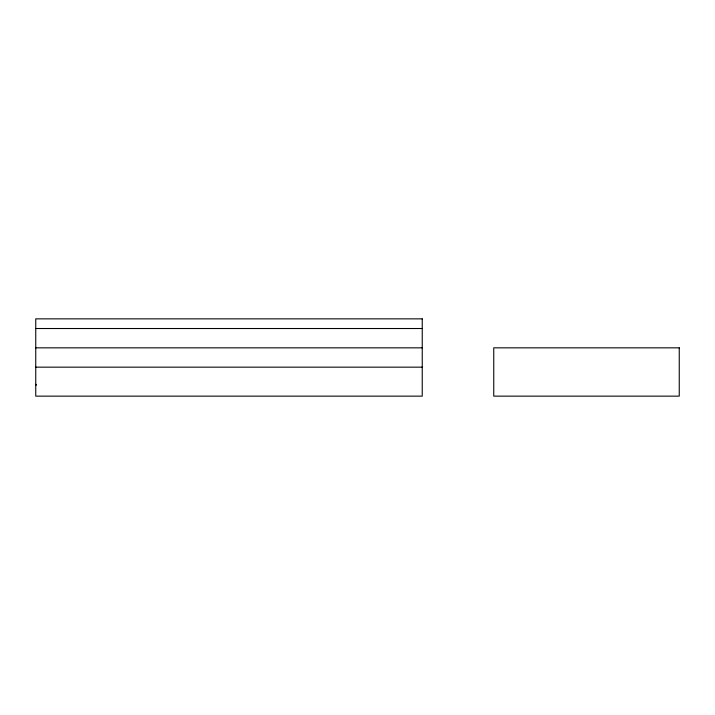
<?xml version="1.0" encoding="UTF-8"?>
<svg xmlns="http://www.w3.org/2000/svg" width="715" height="715" viewBox="0 0 715 715"><rect width="100%" height="100%" fill="white"/><g stroke="black" fill="none" stroke-linecap="round" stroke-linejoin="round"><path stroke-width="1.07" d="M35.75 328.516L422.243 328.516M35.75 347.839L422.243 347.839M35.75 367.161L422.243 367.161M35.75 384.286L36.09 384.822M35.75 384.482L36.125 385.099M422.243 318.854L35.75 318.854L35.75 396.146L422.243 396.146L422.243 318.854M679.25 347.839L493.752 347.839L493.752 396.146L679.25 396.146L679.25 347.839"/></g></svg>
